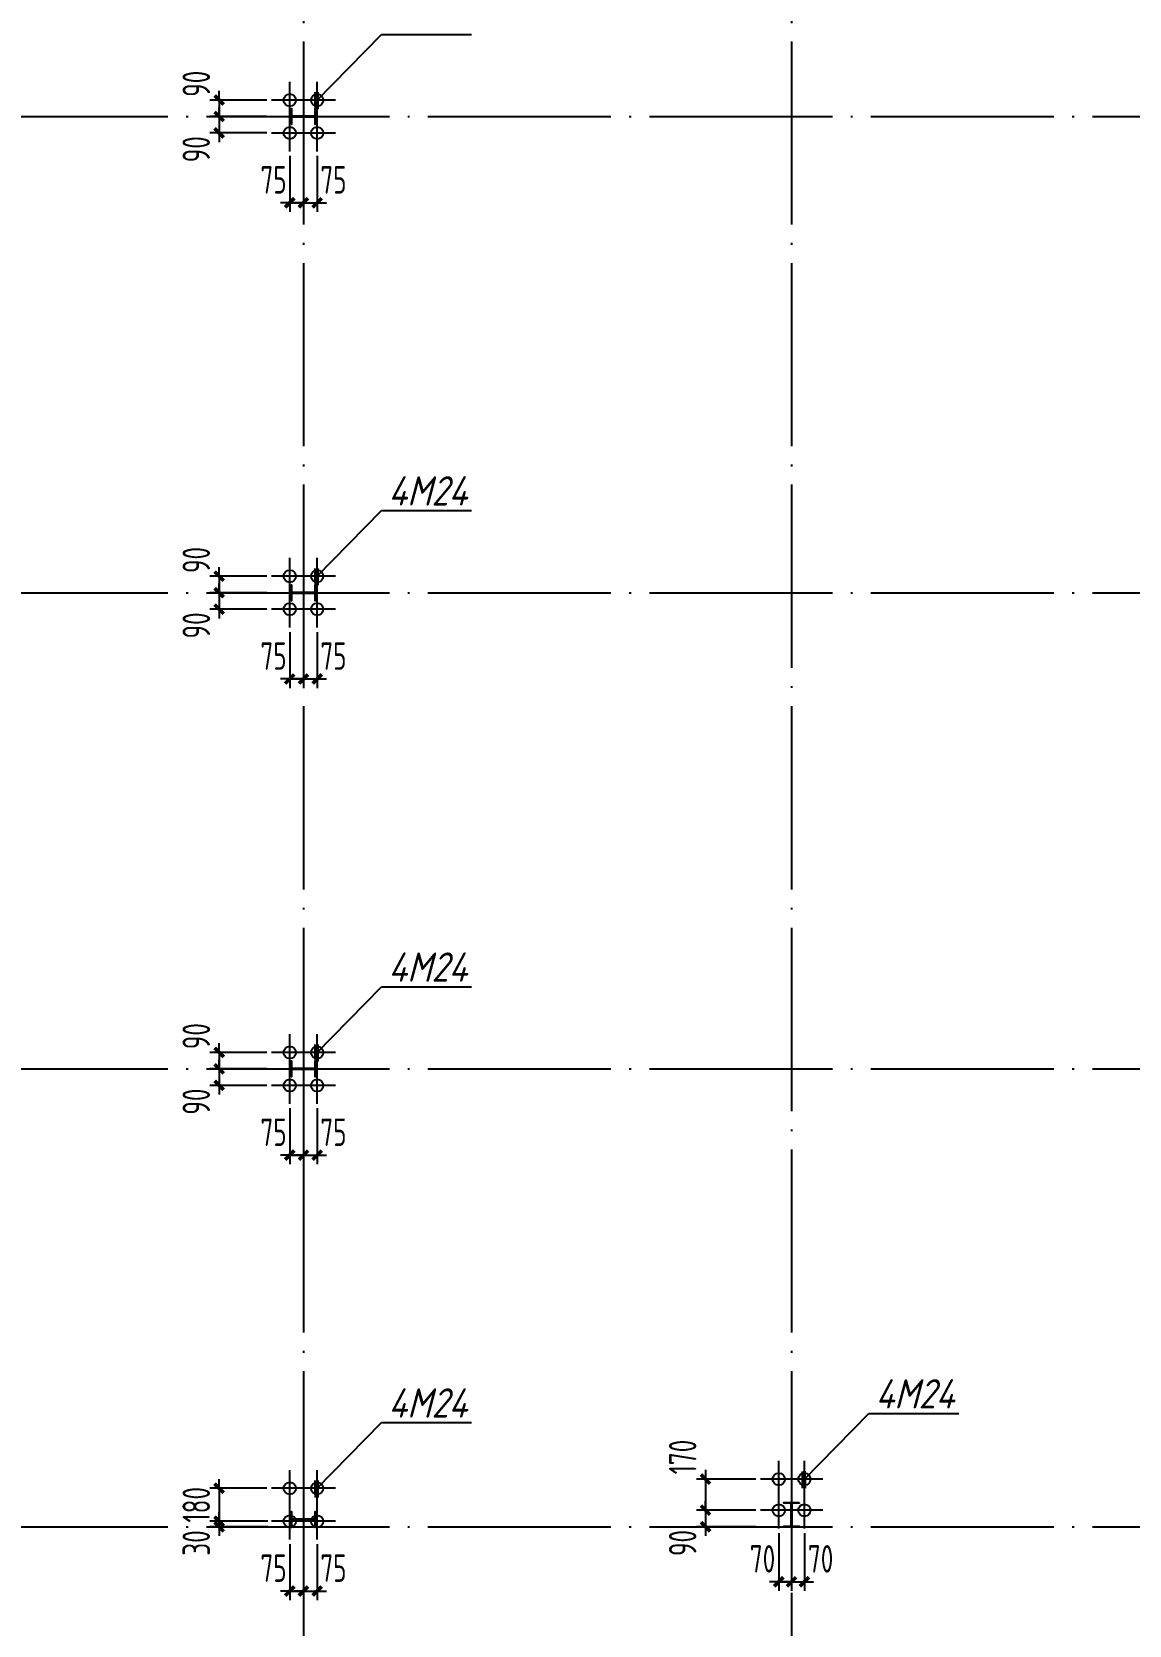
# Model space of a CAD drawing. Header units: millimetres. Extents: x 6950065 to 7140129, y 16284814 to 19754034.
# Drawn here: x 6996890 to 7014875, y 18643730 to 18669828 of the extents above; entities that cross this region are included whole.
import ezdxf

# ---------------------------------------------------------------- set-up
doc = ezdxf.new("R2010")
doc.units = ezdxf.units.MM
doc.header["$LTSCALE"] = 1500
doc.header["$MEASUREMENT"] = 0
doc.linetypes.add('DOTE', pattern=[2.42, 2, -0.2, 0.02, -0.2])
doc.layers.get('Defpoints').update_dxf_attribs({"color": 1})
for name, color, linetype in [('COLUMN', 2, 'Continuous'), ('dim', 7, 'Continuous'), ('DOTE', 250, 'DOTE'), ('LZ_DIM', 3, 'Continuous'), ('中粗', 4, 'Continuous'), ('标注', 7, 'Continuous')]:
    doc.layers.add(name, color=color, linetype=linetype)
doc.styles.get("Standard").update_dxf_attribs({"font": 'gbenor.shx', "bigfont": 'gbcbig.shx'})
doc.styles.add('TSSD_Dimension', font='Tssdeng.shx', dxfattribs={"width": 0.7, "bigfont": 'hztxt.shx'})
doc.dimstyles.new('100', dxfattribs={"dimtxt": 250, "dimasz": 200, "dimexe": 250, "dimexo": 300, "dimgap": 150, "dimtad": 1, "dimdec": 0, "dimzin": 0, "dimdsep": 46, "dimtxsty": 'Standard', "dimblk": 'ARCHTICK', "dimcen": 0.09, "dimclrd": 256, "dimclre": 256, "dimclrt": 256, "dimadec": 0, "dimazin": 0, "dimtfac": 1, "dimtdec": 0, "dimtix": 1, "dimtmove": 2, "dimatfit": 3, "dimldrblk": 'ARCHTICK', "dimfxl": 0, "dimtolj": 1, "dimtzin": 0, "dimarcsym": 0})
doc.dimstyles.new('TSSD_50_150', dxfattribs={"dimtxt": 450, "dimasz": 150, "dimexe": 150, "dimexo": 375, "dimgap": 150, "dimtad": 1, "dimdec": 0, "dimlfac": 0.333333, "dimzin": 0, "dimdsep": 46, "dimtxsty": 'TSSD_Dimension', "dimblk": 'ARCHTICK', "dimblk1": 'ARCHTICK', "dimblk2": 'ARCHTICK', "dimcen": 0, "dimdle": 150, "dimclrt": 7, "dimadec": 0, "dimazin": 0, "dimtfac": 1, "dimtdec": 0, "dimtix": 1, "dimtmove": 2, "dimatfit": 3, "dimfxl": 0, "dimtolj": 1, "dimtzin": 0, "dimarcsym": 0})

# ---------------------------------------------------------------- blocks, each defined once
blk = doc.blocks.new('A$C3ACC4A1C')
at = {"layer": 'COLUMN'}
h = blk.add_hatch(color=256, dxfattribs=at)
h.paths.add_polyline_path([(125, 400), (0, 400), (0, 388), (120, 388), (120, 200), (125, 200)])
h.paths.add_polyline_path([(250, 400), (125, 400), (125, 200), (130, 200), (130, 388), (250, 388)])
h.paths.add_polyline_path([(250, 12), (130, 12), (130, 200), (125, 200), (125, 0), (250, 0)])
h.paths.add_polyline_path([(125, 200), (120, 200), (120, 12), (0, 12), (0, 0), (125, 0)])
blk.add_lwpolyline([(0, 0), (0, 12), (120, 12), (120, 388), (0, 388), (0, 400), (250, 400), (250, 388), (130, 388), (130, 12), (250, 12), (250, 0)], close=True, dxfattribs=at)
blk = doc.blocks.new('rtrtrtrtrt')
at = {"layer": '中粗', "linetype": 'ByBlock'}
for p, q in [((3059491, -306880), (3059491, -306280)), ((3059791, -306580), (3059191, -306580))]:
    blk.add_line(p, q, dxfattribs=at)
blk.add_circle((3059491, -306580), 100, dxfattribs=at)
blk = doc.blocks.new('_ArchTick')
at = {"color": 0, "linetype": 'ByBlock', "const_width": 0.4}
blk.add_lwpolyline([(-0.5, -0.5), (0.5, 0.5)], dxfattribs=at)
blk = doc.blocks.new('*D507')
at = {"layer": 'Defpoints', "color": 0}
for p in [(7001117, 18660372), (7001342, 18660372), (7001342, 18659229)]:
    blk.add_point(p, dxfattribs=at)
at = {"layer": 'dim', "color": 0, "lineweight": -2}
for p, q in [((7001117, 18659997), (7001117, 18659079)), ((7001342, 18659997), (7001342, 18659079)), ((7001117, 18659229), (7000967, 18659229)), ((7001117, 18659229), (7001342, 18659229)), ((7001342, 18659229), (7001492, 18659229))]:
    blk.add_line(p, q, dxfattribs=at)
at = {"layer": 'dim', "color": 0, "lineweight": -2, "xscale": 150, "yscale": 150, "zscale": 150}
blk.add_blockref('_ArchTick', (7001117, 18659229), dxfattribs=at)
at = {"layer": 'dim', "color": 0, "lineweight": -2, "xscale": 150, "yscale": 150, "zscale": 150, "rotation": 180}
blk.add_blockref('_ArchTick', (7001342, 18659229), dxfattribs=at)
at = {"layer": 'dim', "color": 7, "insert": (7000851, 18659604), "char_height": 450, "attachment_point": 5, "style": 'TSSD_Dimension'}
blk.add_mtext('\\A1;75', dxfattribs=at)
blk = doc.blocks.new('*D508')
at = {"layer": 'Defpoints', "color": 0}
for p in [(7001342, 18660372), (7001567, 18660372), (7001567, 18659229)]:
    blk.add_point(p, dxfattribs=at)
at = {"layer": 'dim', "color": 0, "lineweight": -2}
for p, q in [((7001342, 18659997), (7001342, 18659079)), ((7001567, 18659997), (7001567, 18659079)), ((7001342, 18659229), (7001192, 18659229)), ((7001342, 18659229), (7001567, 18659229)), ((7001567, 18659229), (7001717, 18659229))]:
    blk.add_line(p, q, dxfattribs=at)
at = {"layer": 'dim', "color": 0, "lineweight": -2, "xscale": 150, "yscale": 150, "zscale": 150}
blk.add_blockref('_ArchTick', (7001342, 18659229), dxfattribs=at)
at = {"layer": 'dim', "color": 0, "lineweight": -2, "xscale": 150, "yscale": 150, "zscale": 150, "rotation": 180}
blk.add_blockref('_ArchTick', (7001567, 18659229), dxfattribs=at)
at = {"layer": 'dim', "color": 7, "insert": (7001833, 18659604), "char_height": 450, "attachment_point": 5, "style": 'TSSD_Dimension'}
blk.add_mtext('\\A1;75', dxfattribs=at)
blk = doc.blocks.new('*D509')
at = {"layer": 'Defpoints', "color": 0}
for p in [(7001117, 18660912), (6999960, 18660642), (7001117, 18660642)]:
    blk.add_point(p, dxfattribs=at)
at = {"layer": 'dim', "color": 0, "lineweight": -2}
for p, q in [((7000742, 18660912), (6999810, 18660912)), ((6999960, 18660912), (6999960, 18661062)), ((6999960, 18660912), (6999960, 18660642)), ((7000742, 18660642), (6999810, 18660642)), ((6999960, 18660642), (6999960, 18660492))]:
    blk.add_line(p, q, dxfattribs=at)
at = {"layer": 'dim', "color": 0, "lineweight": -2, "xscale": 150, "yscale": 150, "zscale": 150}
for p, rotation in [((6999960, 18660912), 270), ((6999960, 18660642), 90)]:
    blk.add_blockref('_ArchTick', p, dxfattribs=dict(at, rotation=rotation))
at = {"layer": 'dim', "color": 7, "insert": (6999585, 18661178), "char_height": 450, "attachment_point": 5, "rotation": 90, "style": 'TSSD_Dimension'}
blk.add_mtext('\\A1;90', dxfattribs=at)
blk = doc.blocks.new('*D510')
at = {"layer": 'Defpoints', "color": 0}
for p in [(7001117, 18660642), (6999960, 18660372), (7001117, 18660372)]:
    blk.add_point(p, dxfattribs=at)
at = {"layer": 'dim', "color": 0, "lineweight": -2}
for p, q in [((7000742, 18660642), (6999810, 18660642)), ((6999960, 18660642), (6999960, 18660792)), ((6999960, 18660642), (6999960, 18660372)), ((7000742, 18660372), (6999810, 18660372)), ((6999960, 18660372), (6999960, 18660222))]:
    blk.add_line(p, q, dxfattribs=at)
at = {"layer": 'dim', "color": 0, "lineweight": -2, "xscale": 150, "yscale": 150, "zscale": 150}
for p, rotation in [((6999960, 18660642), 270), ((6999960, 18660372), 90)]:
    blk.add_blockref('_ArchTick', p, dxfattribs=dict(at, rotation=rotation))
at = {"layer": 'dim', "color": 7, "insert": (6999585, 18660106), "char_height": 450, "attachment_point": 5, "rotation": 90, "style": 'TSSD_Dimension'}
blk.add_mtext('\\A1;90', dxfattribs=at)
blk = doc.blocks.new('*D523')
at = {"layer": 'Defpoints', "color": 0}
for p in [(7001117, 18668172), (7001342, 18668172), (7001342, 18667029)]:
    blk.add_point(p, dxfattribs=at)
at = {"layer": 'dim', "color": 0, "lineweight": -2}
for p, q in [((7001117, 18667797), (7001117, 18666879)), ((7001342, 18667797), (7001342, 18666879)), ((7001117, 18667029), (7000967, 18667029)), ((7001117, 18667029), (7001342, 18667029)), ((7001342, 18667029), (7001492, 18667029))]:
    blk.add_line(p, q, dxfattribs=at)
at = {"layer": 'dim', "color": 0, "lineweight": -2, "xscale": 150, "yscale": 150, "zscale": 150}
blk.add_blockref('_ArchTick', (7001117, 18667029), dxfattribs=at)
at = {"layer": 'dim', "color": 0, "lineweight": -2, "xscale": 150, "yscale": 150, "zscale": 150, "rotation": 180}
blk.add_blockref('_ArchTick', (7001342, 18667029), dxfattribs=at)
at = {"layer": 'dim', "color": 7, "insert": (7000851, 18667404), "char_height": 450, "attachment_point": 5, "style": 'TSSD_Dimension'}
blk.add_mtext('\\A1;75', dxfattribs=at)
blk = doc.blocks.new('*D524')
at = {"layer": 'Defpoints', "color": 0}
for p in [(7001342, 18668172), (7001567, 18668172), (7001567, 18667029)]:
    blk.add_point(p, dxfattribs=at)
at = {"layer": 'dim', "color": 0, "lineweight": -2}
for p, q in [((7001342, 18667797), (7001342, 18666879)), ((7001567, 18667797), (7001567, 18666879)), ((7001342, 18667029), (7001192, 18667029)), ((7001342, 18667029), (7001567, 18667029)), ((7001567, 18667029), (7001717, 18667029))]:
    blk.add_line(p, q, dxfattribs=at)
at = {"layer": 'dim', "color": 0, "lineweight": -2, "xscale": 150, "yscale": 150, "zscale": 150}
blk.add_blockref('_ArchTick', (7001342, 18667029), dxfattribs=at)
at = {"layer": 'dim', "color": 0, "lineweight": -2, "xscale": 150, "yscale": 150, "zscale": 150, "rotation": 180}
blk.add_blockref('_ArchTick', (7001567, 18667029), dxfattribs=at)
at = {"layer": 'dim', "color": 7, "insert": (7001833, 18667404), "char_height": 450, "attachment_point": 5, "style": 'TSSD_Dimension'}
blk.add_mtext('\\A1;75', dxfattribs=at)
blk = doc.blocks.new('*D525')
at = {"layer": 'Defpoints', "color": 0}
for p in [(7001117, 18668712), (6999960, 18668442), (7001117, 18668442)]:
    blk.add_point(p, dxfattribs=at)
at = {"layer": 'dim', "color": 0, "lineweight": -2}
for p, q in [((7000742, 18668712), (6999810, 18668712)), ((6999960, 18668712), (6999960, 18668862)), ((6999960, 18668712), (6999960, 18668442)), ((7000742, 18668442), (6999810, 18668442)), ((6999960, 18668442), (6999960, 18668292))]:
    blk.add_line(p, q, dxfattribs=at)
at = {"layer": 'dim', "color": 0, "lineweight": -2, "xscale": 150, "yscale": 150, "zscale": 150}
for p, rotation in [((6999960, 18668712), 270), ((6999960, 18668442), 90)]:
    blk.add_blockref('_ArchTick', p, dxfattribs=dict(at, rotation=rotation))
at = {"layer": 'dim', "color": 7, "insert": (6999585, 18668978), "char_height": 450, "attachment_point": 5, "rotation": 90, "style": 'TSSD_Dimension'}
blk.add_mtext('\\A1;90', dxfattribs=at)
blk = doc.blocks.new('*D526')
at = {"layer": 'Defpoints', "color": 0}
for p in [(7001117, 18668442), (6999960, 18668172), (7001117, 18668172)]:
    blk.add_point(p, dxfattribs=at)
at = {"layer": 'dim', "color": 0, "lineweight": -2}
for p, q in [((7000742, 18668442), (6999810, 18668442)), ((6999960, 18668442), (6999960, 18668592)), ((6999960, 18668442), (6999960, 18668172)), ((7000742, 18668172), (6999810, 18668172)), ((6999960, 18668172), (6999960, 18668022))]:
    blk.add_line(p, q, dxfattribs=at)
at = {"layer": 'dim', "color": 0, "lineweight": -2, "xscale": 150, "yscale": 150, "zscale": 150}
for p, rotation in [((6999960, 18668442), 270), ((6999960, 18668172), 90)]:
    blk.add_blockref('_ArchTick', p, dxfattribs=dict(at, rotation=rotation))
at = {"layer": 'dim', "color": 7, "insert": (6999585, 18667906), "char_height": 450, "attachment_point": 5, "rotation": 90, "style": 'TSSD_Dimension'}
blk.add_mtext('\\A1;90', dxfattribs=at)
blk = doc.blocks.new('*D571')
at = {"layer": 'Defpoints', "color": 0}
for p in [(7001117, 18652572), (7001342, 18652572), (7001342, 18651429)]:
    blk.add_point(p, dxfattribs=at)
at = {"layer": 'dim', "color": 0, "lineweight": -2}
for p, q in [((7001117, 18652197), (7001117, 18651279)), ((7001342, 18652197), (7001342, 18651279)), ((7001117, 18651429), (7000967, 18651429)), ((7001117, 18651429), (7001342, 18651429)), ((7001342, 18651429), (7001492, 18651429))]:
    blk.add_line(p, q, dxfattribs=at)
at = {"layer": 'dim', "color": 0, "lineweight": -2, "xscale": 150, "yscale": 150, "zscale": 150}
blk.add_blockref('_ArchTick', (7001117, 18651429), dxfattribs=at)
at = {"layer": 'dim', "color": 0, "lineweight": -2, "xscale": 150, "yscale": 150, "zscale": 150, "rotation": 180}
blk.add_blockref('_ArchTick', (7001342, 18651429), dxfattribs=at)
at = {"layer": 'dim', "color": 7, "insert": (7000851, 18651804), "char_height": 450, "attachment_point": 5, "style": 'TSSD_Dimension'}
blk.add_mtext('\\A1;75', dxfattribs=at)
blk = doc.blocks.new('*D572')
at = {"layer": 'Defpoints', "color": 0}
for p in [(7001342, 18652572), (7001567, 18652572), (7001567, 18651429)]:
    blk.add_point(p, dxfattribs=at)
at = {"layer": 'dim', "color": 0, "lineweight": -2}
for p, q in [((7001342, 18652197), (7001342, 18651279)), ((7001567, 18652197), (7001567, 18651279)), ((7001342, 18651429), (7001192, 18651429)), ((7001342, 18651429), (7001567, 18651429)), ((7001567, 18651429), (7001717, 18651429))]:
    blk.add_line(p, q, dxfattribs=at)
at = {"layer": 'dim', "color": 0, "lineweight": -2, "xscale": 150, "yscale": 150, "zscale": 150}
blk.add_blockref('_ArchTick', (7001342, 18651429), dxfattribs=at)
at = {"layer": 'dim', "color": 0, "lineweight": -2, "xscale": 150, "yscale": 150, "zscale": 150, "rotation": 180}
blk.add_blockref('_ArchTick', (7001567, 18651429), dxfattribs=at)
at = {"layer": 'dim', "color": 7, "insert": (7001833, 18651804), "char_height": 450, "attachment_point": 5, "style": 'TSSD_Dimension'}
blk.add_mtext('\\A1;75', dxfattribs=at)
blk = doc.blocks.new('*D573')
at = {"layer": 'Defpoints', "color": 0}
for p in [(7001117, 18653112), (6999960, 18652842), (7001117, 18652842)]:
    blk.add_point(p, dxfattribs=at)
at = {"layer": 'dim', "color": 0, "lineweight": -2}
for p, q in [((7000742, 18653112), (6999810, 18653112)), ((6999960, 18653112), (6999960, 18653262)), ((6999960, 18653112), (6999960, 18652842)), ((7000742, 18652842), (6999810, 18652842)), ((6999960, 18652842), (6999960, 18652692))]:
    blk.add_line(p, q, dxfattribs=at)
at = {"layer": 'dim', "color": 0, "lineweight": -2, "xscale": 150, "yscale": 150, "zscale": 150}
for p, rotation in [((6999960, 18653112), 270), ((6999960, 18652842), 90)]:
    blk.add_blockref('_ArchTick', p, dxfattribs=dict(at, rotation=rotation))
at = {"layer": 'dim', "color": 7, "insert": (6999585, 18653378), "char_height": 450, "attachment_point": 5, "rotation": 90, "style": 'TSSD_Dimension'}
blk.add_mtext('\\A1;90', dxfattribs=at)
blk = doc.blocks.new('*D574')
at = {"layer": 'Defpoints', "color": 0}
for p in [(7001117, 18652842), (6999960, 18652572), (7001117, 18652572)]:
    blk.add_point(p, dxfattribs=at)
at = {"layer": 'dim', "color": 0, "lineweight": -2}
for p, q in [((7000742, 18652842), (6999810, 18652842)), ((6999960, 18652842), (6999960, 18652992)), ((6999960, 18652842), (6999960, 18652572)), ((7000742, 18652572), (6999810, 18652572)), ((6999960, 18652572), (6999960, 18652422))]:
    blk.add_line(p, q, dxfattribs=at)
at = {"layer": 'dim', "color": 0, "lineweight": -2, "xscale": 150, "yscale": 150, "zscale": 150}
for p, rotation in [((6999960, 18652842), 270), ((6999960, 18652572), 90)]:
    blk.add_blockref('_ArchTick', p, dxfattribs=dict(at, rotation=rotation))
at = {"layer": 'dim', "color": 7, "insert": (6999585, 18652306), "char_height": 450, "attachment_point": 5, "rotation": 90, "style": 'TSSD_Dimension'}
blk.add_mtext('\\A1;90', dxfattribs=at)
blk = doc.blocks.new('*D579')
at = {"layer": 'Defpoints', "color": 0}
for p in [(7001117, 18645432), (7001342, 18645432), (7001342, 18644289)]:
    blk.add_point(p, dxfattribs=at)
at = {"layer": 'dim', "color": 0, "lineweight": -2}
for p, q in [((7001117, 18645057), (7001117, 18644139)), ((7001342, 18645057), (7001342, 18644139)), ((7001117, 18644289), (7000967, 18644289)), ((7001117, 18644289), (7001342, 18644289)), ((7001342, 18644289), (7001492, 18644289))]:
    blk.add_line(p, q, dxfattribs=at)
at = {"layer": 'dim', "color": 0, "lineweight": -2, "xscale": 150, "yscale": 150, "zscale": 150}
blk.add_blockref('_ArchTick', (7001117, 18644289), dxfattribs=at)
at = {"layer": 'dim', "color": 0, "lineweight": -2, "xscale": 150, "yscale": 150, "zscale": 150, "rotation": 180}
blk.add_blockref('_ArchTick', (7001342, 18644289), dxfattribs=at)
at = {"layer": 'dim', "color": 7, "insert": (7000851, 18644664), "char_height": 450, "attachment_point": 5, "style": 'TSSD_Dimension'}
blk.add_mtext('\\A1;75', dxfattribs=at)
blk = doc.blocks.new('*D580')
at = {"layer": 'Defpoints', "color": 0}
for p in [(7001342, 18645432), (7001567, 18645432), (7001567, 18644289)]:
    blk.add_point(p, dxfattribs=at)
at = {"layer": 'dim', "color": 0, "lineweight": -2}
for p, q in [((7001342, 18645057), (7001342, 18644139)), ((7001567, 18645057), (7001567, 18644139)), ((7001342, 18644289), (7001192, 18644289)), ((7001342, 18644289), (7001567, 18644289)), ((7001567, 18644289), (7001717, 18644289))]:
    blk.add_line(p, q, dxfattribs=at)
at = {"layer": 'dim', "color": 0, "lineweight": -2, "xscale": 150, "yscale": 150, "zscale": 150}
blk.add_blockref('_ArchTick', (7001342, 18644289), dxfattribs=at)
at = {"layer": 'dim', "color": 0, "lineweight": -2, "xscale": 150, "yscale": 150, "zscale": 150, "rotation": 180}
blk.add_blockref('_ArchTick', (7001567, 18644289), dxfattribs=at)
at = {"layer": 'dim', "color": 7, "insert": (7001833, 18644664), "char_height": 450, "attachment_point": 5, "style": 'TSSD_Dimension'}
blk.add_mtext('\\A1;75', dxfattribs=at)
blk = doc.blocks.new('*D581')
at = {"layer": 'Defpoints', "color": 0}
for p in [(7001117, 18645972), (6999960, 18645432), (7001117, 18645432)]:
    blk.add_point(p, dxfattribs=at)
at = {"layer": 'dim', "color": 0, "lineweight": -2}
for p, q in [((6999960, 18645972), (6999960, 18646122)), ((7000742, 18645972), (6999810, 18645972)), ((6999960, 18645972), (6999960, 18645432)), ((7000742, 18645432), (6999810, 18645432)), ((6999960, 18645432), (6999960, 18645282))]:
    blk.add_line(p, q, dxfattribs=at)
at = {"layer": 'dim', "color": 0, "lineweight": -2, "xscale": 150, "yscale": 150, "zscale": 150}
for p, rotation in [((6999960, 18645972), 270), ((6999960, 18645432), 90)]:
    blk.add_blockref('_ArchTick', p, dxfattribs=dict(at, rotation=rotation))
at = {"layer": 'dim', "color": 7, "insert": (6999585, 18645702), "char_height": 450, "attachment_point": 5, "rotation": 90, "style": 'TSSD_Dimension'}
blk.add_mtext('\\A1;180', dxfattribs=at)
blk = doc.blocks.new('*D585')
at = {"layer": 'Defpoints', "color": 0}
for p in [(6999960, 18645342), (7001135, 18645432), (7001135, 18645342)]:
    blk.add_point(p, dxfattribs=at)
at = {"layer": 'dim', "color": 0, "lineweight": -2}
for p, q in [((6999960, 18645432), (6999960, 18645582)), ((7000760, 18645432), (6999810, 18645432)), ((7000760, 18645342), (6999810, 18645342)), ((6999960, 18645432), (6999960, 18645342)), ((6999960, 18645342), (6999960, 18645192))]:
    blk.add_line(p, q, dxfattribs=at)
at = {"layer": 'dim', "color": 0, "lineweight": -2, "xscale": 150, "yscale": 150, "zscale": 150}
for p, rotation in [((6999960, 18645432), 270), ((6999960, 18645342), 90)]:
    blk.add_blockref('_ArchTick', p, dxfattribs=dict(at, rotation=rotation))
at = {"layer": 'dim', "color": 7, "insert": (6999585, 18645076), "char_height": 450, "attachment_point": 5, "rotation": 90, "style": 'TSSD_Dimension'}
blk.add_mtext('\\A1;30', dxfattribs=at)
blk = doc.blocks.new('*D595')
at = {"layer": 'Defpoints', "color": 0}
for p in [(7009132, 18645612), (7009342, 18645612), (7009342, 18644441)]:
    blk.add_point(p, dxfattribs=at)
at = {"layer": 'dim', "color": 0, "lineweight": -2}
for p, q in [((7009132, 18645237), (7009132, 18644291)), ((7009342, 18645237), (7009342, 18644291)), ((7009132, 18644441), (7008982, 18644441)), ((7009132, 18644441), (7009342, 18644441)), ((7009342, 18644441), (7009492, 18644441))]:
    blk.add_line(p, q, dxfattribs=at)
at = {"layer": 'dim', "color": 0, "lineweight": -2, "xscale": 150, "yscale": 150, "zscale": 150}
blk.add_blockref('_ArchTick', (7009132, 18644441), dxfattribs=at)
at = {"layer": 'dim', "color": 0, "lineweight": -2, "xscale": 150, "yscale": 150, "zscale": 150, "rotation": 180}
blk.add_blockref('_ArchTick', (7009342, 18644441), dxfattribs=at)
at = {"layer": 'dim', "color": 7, "insert": (7008866, 18644816), "char_height": 450, "attachment_point": 5, "style": 'TSSD_Dimension'}
blk.add_mtext('\\A1;70', dxfattribs=at)
blk = doc.blocks.new('*D596')
at = {"layer": 'Defpoints', "color": 0}
for p in [(7009342, 18645612), (7009552, 18645612), (7009552, 18644441)]:
    blk.add_point(p, dxfattribs=at)
at = {"layer": 'dim', "color": 0, "lineweight": -2}
for p, q in [((7009342, 18645237), (7009342, 18644291)), ((7009552, 18645237), (7009552, 18644291)), ((7009342, 18644441), (7009192, 18644441)), ((7009342, 18644441), (7009552, 18644441)), ((7009552, 18644441), (7009702, 18644441))]:
    blk.add_line(p, q, dxfattribs=at)
at = {"layer": 'dim', "color": 0, "lineweight": -2, "xscale": 150, "yscale": 150, "zscale": 150}
blk.add_blockref('_ArchTick', (7009342, 18644441), dxfattribs=at)
at = {"layer": 'dim', "color": 0, "lineweight": -2, "xscale": 150, "yscale": 150, "zscale": 150, "rotation": 180}
blk.add_blockref('_ArchTick', (7009552, 18644441), dxfattribs=at)
at = {"layer": 'dim', "color": 7, "insert": (7009818, 18644816), "char_height": 450, "attachment_point": 5, "style": 'TSSD_Dimension'}
blk.add_mtext('\\A1;70', dxfattribs=at)
blk = doc.blocks.new('*D597')
at = {"layer": 'Defpoints', "color": 0}
for p in [(7009132, 18646122), (7007932, 18645612), (7009132, 18645612)]:
    blk.add_point(p, dxfattribs=at)
at = {"layer": 'dim', "color": 0, "lineweight": -2}
for p, q in [((7007932, 18646272), (7007932, 18645462)), ((7008757, 18646122), (7007782, 18646122)), ((7008757, 18645612), (7007782, 18645612))]:
    blk.add_line(p, q, dxfattribs=at)
at = {"layer": 'dim', "color": 0, "lineweight": -2, "xscale": 150, "yscale": 150, "zscale": 150}
for p, rotation in [((7007932, 18646122), 90), ((7007932, 18645612), 270)]:
    blk.add_blockref('_ArchTick', p, dxfattribs=dict(at, rotation=rotation))
at = {"layer": 'dim', "color": 7, "insert": (7007557, 18646484), "char_height": 450, "attachment_point": 5, "rotation": 90, "style": 'TSSD_Dimension'}
blk.add_mtext('\\A1;170', dxfattribs=at)
blk = doc.blocks.new('*D598')
at = {"layer": 'Defpoints', "color": 0}
for p in [(7009132, 18645612), (7007932, 18645342), (7009132, 18645342)]:
    blk.add_point(p, dxfattribs=at)
at = {"layer": 'dim', "color": 0, "lineweight": -2}
for p, q in [((7007932, 18645612), (7007932, 18645762)), ((7008757, 18645612), (7007782, 18645612)), ((7007932, 18645612), (7007932, 18645342)), ((7008757, 18645342), (7007782, 18645342)), ((7007932, 18645342), (7007932, 18645192))]:
    blk.add_line(p, q, dxfattribs=at)
at = {"layer": 'dim', "color": 0, "lineweight": -2, "xscale": 150, "yscale": 150, "zscale": 150}
for p, rotation in [((7007932, 18645612), 270), ((7007932, 18645342), 90)]:
    blk.add_blockref('_ArchTick', p, dxfattribs=dict(at, rotation=rotation))
at = {"layer": 'dim', "color": 7, "insert": (7007557, 18645076), "char_height": 450, "attachment_point": 5, "rotation": 90, "style": 'TSSD_Dimension'}
blk.add_mtext('\\A1;90', dxfattribs=at)

msp = doc.modelspace()

# ---------------------------------------------------------------- linework, layer by layer
at = {"layer": 'DOTE', "color": 1}
for p, q in [((7001341.7, 18702341.6), (7001341.7, 18642341.6)), ((7009341.7, 18702341.6), (7009341.7, 18642341.6)), ((6974341.7, 18668441.6), (7030714.6, 18668441.6)), ((6974341.7, 18660641.6), (7030714.6, 18660641.6)), ((6974341.7, 18652841.6), (7030714.6, 18652841.6)), ((6974341.7, 18645341.6), (7030714.6, 18645341.6))]:
    msp.add_line(p, q, dxfattribs=at)

# ---------------------------------------------------------------- block references
at = {"layer": 'COLUMN', "xscale": -1, "rotation": 270}
for p in [(7001141.7, 18668316.6), (7001141.7, 18660516.6), (7001141.7, 18652716.6), (7001141.7, 18645336.6)]:
    msp.add_blockref('A$C3ACC4A1C', p, dxfattribs=at)
at = {"layer": 'COLUMN', "rotation": 180}
msp.add_blockref('A$C3ACC4A1C', (7009466.7, 18645741.6), dxfattribs=at)
at = {"layer": 'LZ_DIM', "color": 0}
for p in [(3941625.7, 18975291.4), (3942075.7, 18975291.4), (3941625.7, 18974751.4), (3942075.7, 18974751.4), (3941625.7, 18967491.4), (3942075.7, 18967491.4), (3941625.7, 18966951.4), (3942075.7, 18966951.4), (3941625.7, 18959691.4), (3942075.7, 18959691.4), (3941625.7, 18959151.4), (3942075.7, 18959151.4), (3941625.7, 18952551.4), (3942075.7, 18952551.4), (3949640.7, 18952701.4), (3950060.7, 18952701.4), (3941625.7, 18952011.4), (3942075.7, 18952011.4), (3949640.7, 18952191.4), (3950060.7, 18952191.4)]:
    msp.add_blockref('rtrtrtrtrt', p, dxfattribs=at)

# ---------------------------------------------------------------- texts
at = {"color": 6, "ltscale": 0.5, "oblique": 15}
for p in [(7002732.6, 18662069.4), (7002732.6, 18654269.4), (7002732.6, 18647129.4), (7010717.6, 18647279.4)]:
    msp.add_text('4M24', height=480, dxfattribs=at).set_placement(p)

# ---------------------------------------------------------------- dimensions: what is measured, and where the dimension line sits
at = {"layer": 'dim'}
for base, p1, p2, angle, picture, middle, dimtype in [((6999960.3, 18668441.6), (7001116.7, 18668711.6), (7001116.7, 18668441.6), 270, '*D525', (6999585.3, 18668977.5), 129), ((6999960.3, 18668171.6), (7001116.7, 18668441.6), (7001116.7, 18668171.6), 90, '*D526', (6999585.3, 18667905.6), 128), ((7001341.7, 18667029.3), (7001116.7, 18668171.6), (7001341.7, 18668171.6), 0, '*D523', (7000850.8, 18667404.3), 129), ((7001566.7, 18667029.3), (7001341.7, 18668171.6), (7001566.7, 18668171.6), 180, '*D524', (7001832.7, 18667404.3), 128), ((6999960.3, 18660641.6), (7001116.7, 18660911.6), (7001116.7, 18660641.6), 270, '*D509', (6999585.3, 18661177.5), 129), ((6999960.3, 18660371.6), (7001116.7, 18660641.6), (7001116.7, 18660371.6), 90, '*D510', (6999585.3, 18660105.6), 128), ((7001341.7, 18659229.3), (7001116.7, 18660371.6), (7001341.7, 18660371.6), 0, '*D507', (7000850.8, 18659604.3), 129), ((7001566.7, 18659229.3), (7001341.7, 18660371.6), (7001566.7, 18660371.6), 180, '*D508', (7001832.7, 18659604.3), 128), ((6999960.3, 18652841.6), (7001116.7, 18653111.6), (7001116.7, 18652841.6), 270, '*D573', (6999585.3, 18653377.5), 129), ((6999960.3, 18652571.6), (7001116.7, 18652841.6), (7001116.7, 18652571.6), 90, '*D574', (6999585.3, 18652305.6), 128), ((7001341.7, 18651429.3), (7001116.7, 18652571.6), (7001341.7, 18652571.6), 0, '*D571', (7000850.8, 18651804.3), 129), ((7001566.7, 18651429.3), (7001341.7, 18652571.6), (7001566.7, 18652571.6), 180, '*D572', (7001832.7, 18651804.3), 128), ((7007931.8, 18645611.6), (7009131.7, 18646121.6), (7009131.7, 18645611.6), 270, '*D597', (7007556.8, 18646484.5), 129), ((7007931.8, 18645341.6), (7009131.7, 18645611.6), (7009131.7, 18645341.6), 90, '*D598', (7007556.8, 18645075.6), 128), ((6999960.3, 18645341.6), (7001135.2, 18645431.6), (7001135.2, 18645341.6), 90, '*D585', (6999585.3, 18645075.6), 128), ((7009341.7, 18644440.9), (7009131.7, 18645611.6), (7009341.7, 18645611.6), 0, '*D595', (7008865.8, 18644815.9), 129), ((7009551.7, 18644440.9), (7009341.7, 18645611.6), (7009551.7, 18645611.6), 180, '*D596', (7009817.7, 18644815.9), 128), ((7001341.7, 18644289.3), (7001116.7, 18645431.6), (7001341.7, 18645431.6), 0, '*D579', (7000850.8, 18644664.3), 129), ((7001566.7, 18644289.3), (7001341.7, 18645431.6), (7001566.7, 18645431.6), 180, '*D580', (7001832.7, 18644664.3), 128)]:
    dim = msp.add_linear_dim(base=base, p1=p1, p2=p2, angle=angle, dimstyle='TSSD_50_150', dxfattribs=at)
    dim.commit()
    dim.dimension.update_dxf_attribs({"geometry": picture, "text_midpoint": middle, "dimtype": dimtype})
dim = msp.add_linear_dim(base=(6999960.3, 18645431.6), p1=(7001116.7, 18645971.6), p2=(7001116.7, 18645431.6), angle=90, dimstyle='TSSD_50_150', dxfattribs=at)
dim.commit()
dim.dimension.update_dxf_attribs({"geometry": '*D581', "text_midpoint": (6999585.3, 18645701.6)})

# ---------------------------------------------------------------- leaders
at = {"layer": '标注', "linetype": 'ByBlock'}
for points in [[(7001556.5, 18668701.2), (7002622.1, 18669787.6), (7004097.1, 18669787.6)], [(7001556.5, 18660901.2), (7002622.1, 18661987.6), (7004097.1, 18661987.6)], [(7001556.5, 18653101.2), (7002622.1, 18654187.6), (7004097.1, 18654187.6)], [(7001556.5, 18645961.2), (7002622.1, 18647047.6), (7004097.1, 18647047.6)], [(7009541.5, 18646111.2), (7010607.1, 18647197.6), (7012082.1, 18647197.6)]]:
    msp.add_leader(points, dimstyle='100', override={"dimgap": 150, "dimtad": 0}, dxfattribs=at)

doc.saveas('drawing.dxf')
